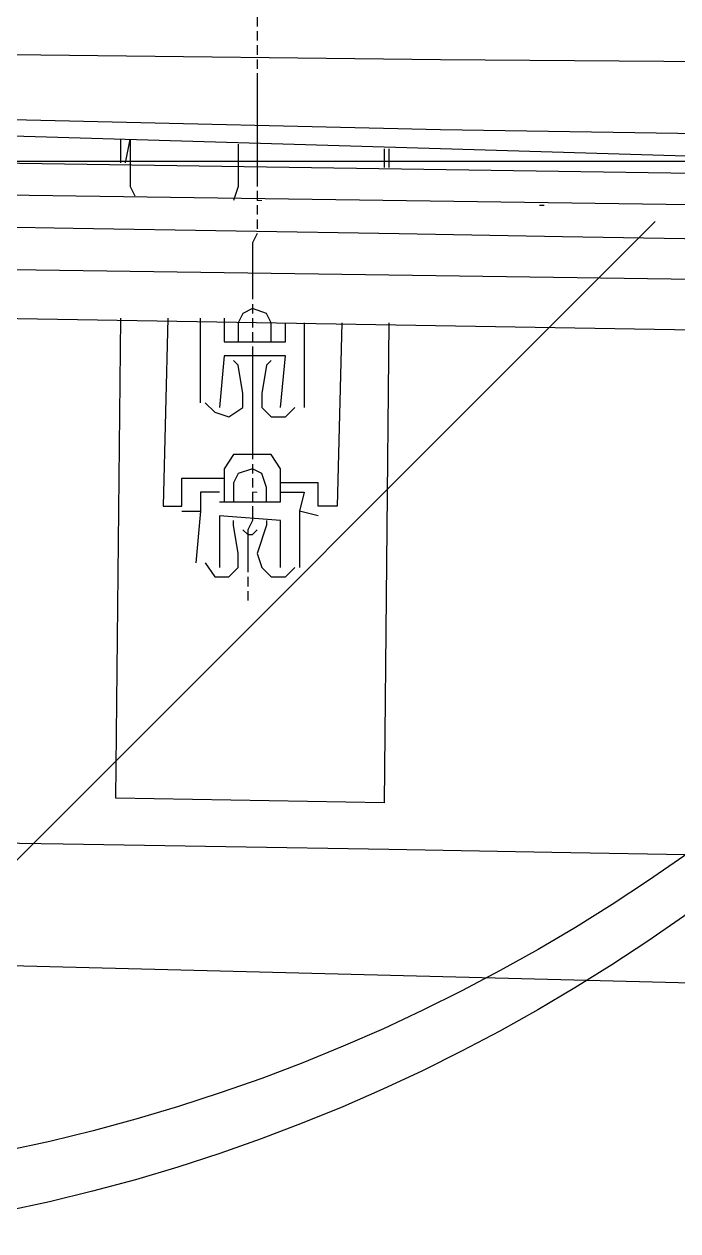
# Model space of a CAD drawing. Header units: millimetres. Extents: x -45 to 90, y -17 to 16.
# Drawn here: x 7.263 to 7.9, y -1.792 to -0.617 of the extents above; entities that cross this region are included whole.
import ezdxf

# ---------------------------------------------------------------- set-up
doc = ezdxf.new("R2010")
doc.units = ezdxf.units.MM
doc.header["$PDMODE"] = 3
doc.layers.add('PDF_Geometry', color=7, linetype='Continuous')

msp = doc.modelspace()

# ---------------------------------------------------------------- linework, layer by layer
at = {"color": 2}
msp.add_line((0, -0.75), (53.4325, -0.75), dxfattribs=at)
at = {"color": 6}
msp.add_lwpolyline([(-0.0021, -1.3499), (23.64, -1.95), (23.7209, 1.35), (0.0002, 1.3501)], close=True, dxfattribs=at)
at = {"color": 4}
for centre in [(6.8933, 0), (6.8928, -0.0589)]:
    msp.add_circle(centre, 1.75, dxfattribs=at)
at = {"color": 2}
for radius in [500.8082, 500.0582, 499.3082]:
    msp.add_arc((-0.8299, -500.0575), radius, 85.235272, 89.904911, dxfattribs=at)
at = {"color": 5}
msp.add_arc((-0.8299, -500.0575), 498.7082, 85.235272, 89.904911, dxfattribs=at)
at = {"color": 4}
msp.add_point((6.8783, -1.8089), dxfattribs=at)
at = {"layer": 'PDF_Geometry', "lineweight": 25}
for points in [[(7.4905, -0.5547), (7.4905, -0.5638), (7.4905, -0.5684), (7.4905, -0.5776), (7.4905, -0.5822), (7.4905, -0.5914), (7.4905, -0.5959), (7.4905, -0.6051), (7.4905, -0.6097), (7.4905, -0.6189)], [(9.6633, -0.7747), (8.2789, -0.7564), (7.6692, -0.738), (6.8899, -0.7151), (5.07, -0.683), (3.2456, -0.6645), (2.6542, -0.6555), (0.298, -0.628), (-0.0046, -0.6234), (-0.0046, -0.6143), (-0.0046, -0.6097), (0.1971, -0.6097), (0.298, -0.6097), (0.1971, -0.6097), (-0.0046, -0.6051)], [(12.9501, -0.7747), (8.2789, -0.7289), (7.6692, -0.7197), (6.8899, -0.7014), (3.2456, -0.6464), (2.6542, -0.6372), (0.298, -0.6097), (2.6542, -0.628), (3.2456, -0.6326), (6.8899, -0.6418), (7.6692, -0.6509), (8.2789, -0.6555), (12.9501, -0.7014)], [(7.4905, -0.6234), (7.4905, -0.6326)], [(7.4905, -0.6372), (7.4905, -0.6464)], [(7.4905, -0.6509), (7.4905, -0.6601)], [(7.4905, -0.6645), (7.4905, -0.6784), (7.4905, -0.6922), (7.4905, -0.706), (7.4905, -0.7197), (7.4905, -0.7335), (7.4905, -0.7472), (7.4905, -0.761), (7.4905, -0.7747)], [(8.4623, -0.7701), (5.3772, -0.7243), (2.2921, -0.6968), (-0.7885, -0.6876), (-0.8068, -0.6876)], [(-0.7472, -0.7197), (-0.8068, -0.7197), (2.1133, -0.7243), (5.0379, -0.7518), (7.958, -0.7931), (10.8781, -0.8526), (13.7982, -0.9306), (16.7183, -1.0268), (16.402, -1.0131), (16.4295, -1.0083), (16.4478, -0.9902), (16.4524, -0.9672), (16.4478, -0.9397), (16.4295, -0.9214), (16.4066, -0.9122), (16.3791, -0.9122), (16.3791, -0.8985), (16.4524, -0.9031), (16.4524, -0.9535)], [(7.3575, -0.7518), (7.3575, -0.7289)], [(7.3621, -0.7518), (7.3667, -0.7289), (7.3667, -0.7747), (7.3713, -0.7839)], [(7.4721, -0.7335), (7.4721, -0.7747), (7.4675, -0.7885)], [(7.6142, -0.738), (7.6142, -0.7564)], [(7.6188, -0.738), (7.6188, -0.7564)], [(7.4905, -0.7791), (7.4905, -0.7885)], [(16.7733, -1.1002), (16.7183, -1.0956), (13.8074, -1.0039), (10.8965, -0.926), (7.9855, -0.8664), (5.0746, -0.8251), (2.1637, -0.7976), (-0.7472, -0.7885), (-0.8068, -0.7885)], [(7.4905, -0.7931), (7.4905, -0.8022)], [(7.7655, -0.7931), (7.7701, -0.7931)], [(7.4905, -0.8068), (7.4905, -0.816)], [(7.4905, -0.8206), (7.4859, -0.8297), (7.4859, -0.8343), (7.4859, -0.8435), (7.4859, -0.8481), (7.4859, -0.8572), (7.4859, -0.8618), (7.4859, -0.871), (7.4859, -0.8756), (7.4859, -0.8847)], [(14.6463, -1.0773), (11.6207, -0.9902), (8.5952, -0.926), (5.5697, -0.8756), (2.5442, -0.8481), (-0.4813, -0.8343)], [(7.4859, -0.8893), (7.4859, -0.8985)], [(7.6188, -0.9077), (7.6142, -1.3752), (7.3529, -1.3707), (7.3575, -0.9031)], [(7.4034, -0.9031), (7.3988, -1.0864), (7.4171, -1.0864), (7.4171, -1.0589), (7.4584, -1.0589)], [(7.4354, -0.9856), (7.4354, -0.9031)], [(7.4584, -0.9031), (7.4584, -0.926), (7.518, -0.926), (7.518, -0.9077)], [(7.5042, -0.926), (7.5042, -0.9077), (7.4996, -0.8985), (7.4859, -0.8937), (7.4767, -0.8985), (7.4721, -0.9077), (7.4721, -0.926)], [(7.4859, -0.9031), (7.4859, -0.9122)], [(7.4859, -0.9168), (7.4859, -0.926)], [(7.573, -0.9077), (7.5684, -1.0864), (7.55, -1.0864), (7.55, -1.0635), (7.5134, -1.0635)], [(7.5363, -0.9077), (7.5363, -0.9902)], [(7.5134, -0.9902), (7.518, -0.9397), (7.4584, -0.9397), (7.4538, -0.9902)], [(7.4859, -0.9306), (7.4859, -0.9443), (7.4859, -0.9581), (7.4859, -0.9718), (7.4859, -0.9856), (7.4859, -0.9993), (7.4859, -1.0131), (7.4859, -1.0268), (7.4859, -1.0406)], [(7.44, -0.9856), (7.4492, -0.9948), (7.4629, -0.9993), (7.4767, -0.9902), (7.4767, -0.9764), (7.4721, -0.9489), (7.4675, -0.9443)], [(7.5042, -0.9443), (7.4996, -0.9489), (7.495, -0.9764), (7.495, -0.9902), (7.5042, -0.9993), (7.518, -0.9993), (7.5271, -0.9902)], [(7.4859, -1.0452), (7.4859, -1.0543)], [(7.4996, -1.0819), (7.4996, -1.0681), (7.495, -1.0543), (7.4859, -1.0498), (7.4721, -1.0543), (7.4675, -1.0635), (7.4675, -1.0819)], [(7.4859, -1.0589), (7.4859, -1.0681)], [(7.4538, -1.0727), (7.4354, -1.0727), (7.4354, -1.091)], [(7.4859, -1.0727), (7.4859, -1.0819)], [(7.5134, -1.0727), (7.5363, -1.0727), (7.5317, -1.091)], [(7.4171, -1.091), (7.4354, -1.091), (7.4309, -1.1414)], [(7.4538, -1.0819), (7.4584, -1.0819)], [(7.4859, -1.0864), (7.4859, -1.0956), (7.4859, -1.1002), (7.4813, -1.1094), (7.4813, -1.1139), (7.4813, -1.1229), (7.4813, -1.1277), (7.4813, -1.1369), (7.4813, -1.1414), (7.4813, -1.1506)], [(7.55, -1.0956), (7.5317, -1.091), (7.5317, -1.146)], [(7.44, -1.1414), (7.4492, -1.1552), (7.4629, -1.1552), (7.4721, -1.146), (7.4721, -1.1323), (7.4675, -1.1048), (7.4675, -1.1002)], [(7.5134, -1.146), (7.5134, -1.1002), (7.4538, -1.0956), (7.4538, -1.146)], [(7.4996, -1.1002), (7.4996, -1.1048), (7.4905, -1.1323), (7.495, -1.146), (7.5042, -1.1552), (7.518, -1.1552), (7.5271, -1.146)], [(7.4767, -1.1094), (7.4813, -1.1139), (7.4859, -1.1139), (7.4905, -1.1094)], [(7.4813, -1.1552), (7.4813, -1.1644)], [(7.4813, -1.169), (7.4813, -1.1781)]]:
    msp.add_lwpolyline(points, dxfattribs=at)
at = {"layer": 'PDF_Geometry', "lineweight": 9}
for points in [[(7.4905, -0.7885), (7.495, -0.7885)], [(7.4859, -1.0727), (7.4905, -1.0727)]]:
    msp.add_lwpolyline(points, dxfattribs=at)
at = {"layer": 'PDF_Geometry', "lineweight": 25}
msp.add_lwpolyline([(7.4584, -1.0498), (7.4584, -1.0819), (7.5134, -1.0819), (7.5134, -1.0498), (7.5042, -1.036), (7.4675, -1.036)], close=True, dxfattribs=at)

doc.saveas('drawing.dxf')
